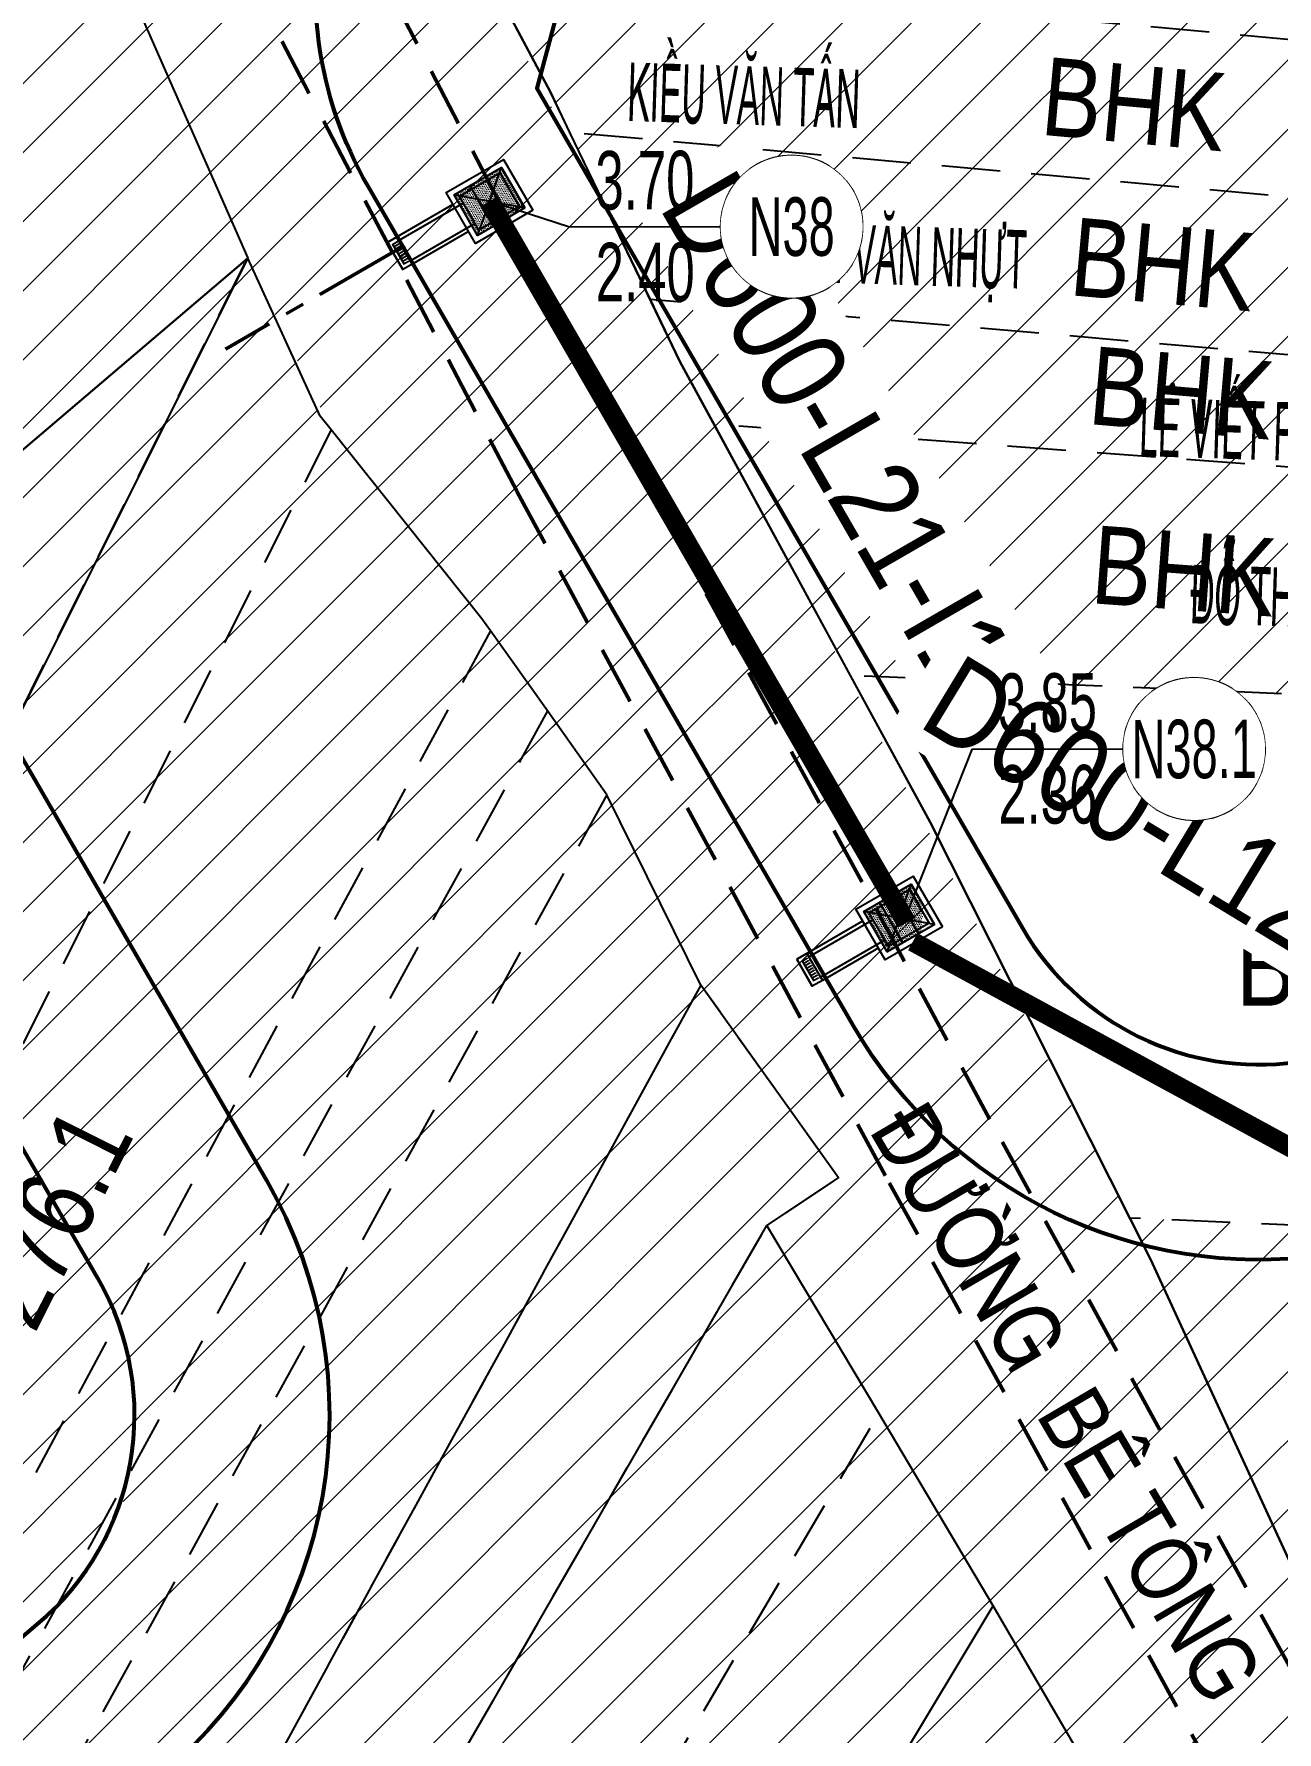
# Model space of a CAD drawing. Extents: x -2063571 to 559285, y 565862 to 1758715.
# Drawn here: x 557332.6 to 557364.46, y 1758068.78 to 1758112.27 of the extents above; entities that cross this region are included whole.
import ezdxf
from ezdxf.enums import TextEntityAlignment as Align

# ---------------------------------------------------------------- set-up
doc = ezdxf.new("R2010")
doc.units = 0
doc.header["$MEASUREMENT"] = 0
doc.set_wipeout_variables(frame=1)
for name, pattern in [('$TUONG$NHA$', [2.3, 1.5, -0.8]), ('CENTER', [2, 1.25, -0.25, 0.25, -0.25]), ('CENTER2', [1.125, 0.75, -0.125, 0.125, -0.125]), ('DIVIDE2', [0.625, 0.25, -0.125, 0, -0.125, 0, -0.125]), ('HIDDEN', [0.375, 0.25, -0.125])]:
    doc.linetypes.add(name, pattern=pattern)
doc.layers.get('0').update_dxf_attribs({"linetype": 'CONTINUOUS'})
doc.layers.get('DEFPOINTS').update_dxf_attribs({"linetype": 'CONTINUOUS'})
for name, color, linetype, lineweight in [('10', 7, 'CONTINUOUS', 25), ('11111111111111111', 251, 'CONTINUOUS', 0), ('1Duy CDDC', 4, 'CONTINUOUS', 5), ('1Duy CDMG', 3, 'CONTINUOUS', 5), ('1Duy TenGa', 6, 'CONTINUOUS', 5), ('DUONG CAT', 8, 'CONTINUOUS', 9), ('HACH', 9, 'CONTINUOUS', 5), ('KICH THUOC 1', 4, 'CONTINUOUS', 13), ('KT', 254, 'CONTINUOUS', 0)]:
    doc.layers.add(name, color=color, linetype=linetype, lineweight=lineweight)
for name, color, linetype in [('1Duy NetDong', 1, 'CONTINUOUS'), ('20', 7, 'CONTINUOUS'), ('22', 7, 'CONTINUOUS'), ('25', 7, 'CONTINUOUS'), ('43', 7, 'CONTINUOUS'), ('B-3000', 5, 'CONTINUOUS'), ('d600', 4, 'DIVIDE2'), ('diện tích', 7, 'CONTINUOUS'), ('GA D600', 4, 'CENTER2'), ('Loại đất', 7, 'CONTINUOUS'), ('M35 X 500', 6, 'CONTINUOUS'), ('ththep', 3, 'CONTINUOUS'), ('ĐÃ NHẬN TIỀN', 7, 'CONTINUOUS')]:
    doc.layers.add(name, color=color, linetype=linetype)
doc.styles.add('Arial', font='arial.ttf', dxfattribs={"width": 0.85})
doc.styles.add('GT_Text_Duan1', font='VHAVAN.TTF', dxfattribs={"width": 1.1, "height": 25})
doc.styles.add('txt', font='VHARIALN.TTF', dxfattribs={"height": 0.2})
doc.dimstyles.new('D600', dxfattribs={"dimtxt": 2.2, "dimasz": 3.5, "dimexe": 0.18, "dimexo": 0.0625, "dimgap": 0, "dimtad": 1, "dimdec": 0, "dimzin": 0, "dimdsep": 46, "dimtxsty": 'Arial', "dimcen": 0.09, "dimse1": 1, "dimse2": 1, "dimsd1": 1, "dimsd2": 1, "dimclrd": 2, "dimclrt": 256, "dimadec": 0, "dimazin": 0, "dimtfac": 1, "dimtdec": 0, "dimtofl": 0, "dimtmove": 2, "dimatfit": 3, "dimfxl": 1, "dimtfill": 1, "dimtfillclr": 256, "dimtolj": 1, "dimtzin": 0, "dimarcsym": 0})

# ---------------------------------------------------------------- blocks, each defined once
blk = doc.blocks.new('g 25')
at = {"layer": 'HACH'}
h = blk.add_hatch(dxfattribs=at)
h.set_pattern_fill('DOTS', color=1, scale=0.75, angle=474.3672, style=0)
h.set_pattern_definition([(114.3671788103, (-1831200.80478, -224170.26384), (-0.0523692889328, 0.0020098775898), [0, -0.046875])])
edge = h.paths.add_edge_path()
edge.add_line((0.596, 0.239), (-0.595, 0.239))
edge.add_line((-0.595, 0.239), (-0.595, 0.695))
edge.add_line((-0.595, 0.695), (0.596, 0.695))
edge.add_line((0.596, 0.695), (0.596, 0.239))
h = blk.add_hatch(dxfattribs=at)
h.set_pattern_fill('DOTS', color=1, scale=0.75, angle=474.3672, style=0)
h.set_pattern_definition([(114.3671788103, (-1831200.99731, -224169.83876), (-0.0523692889328, 0.0020098775898), [0, -0.046875])])
edge = h.paths.add_edge_path()
edge.add_line((0.596, -0.228), (-0.595, -0.228))
edge.add_line((-0.595, -0.228), (-0.595, 0.229))
edge.add_line((-0.595, 0.229), (0.596, 0.229))
edge.add_line((0.596, 0.229), (0.596, -0.228))
h = blk.add_hatch(dxfattribs=at)
h.set_pattern_fill('DOTS', color=1, scale=0.75, angle=474.3672, style=0)
h.set_pattern_definition([(114.3671788103, (-1831201.18984, -224169.413678), (-0.0523692889328, 0.0020098775898), [0, -0.046875])])
edge = h.paths.add_edge_path()
edge.add_line((0.596, -0.695), (-0.595, -0.695))
edge.add_line((-0.595, -0.695), (-0.595, -0.238))
edge.add_line((-0.595, -0.238), (0.596, -0.238))
edge.add_line((0.596, -0.238), (0.596, -0.695))
at = {"color": 1, "linetype": 'HIDDEN', "ltscale": 7.5}
for p, q in [((-0.304, -2.5), (-0.299, -0.6)), ((0.301, -2.5), (0.301, -0.6)), ((0.301, -2.7), (-0.299, -2.7))]:
    blk.add_line(p, q, dxfattribs=at)
blk.add_lwpolyline([(-0.499, 0.6), (-0.499, -0.6), (0.501, -0.6), (0.501, 0.6)], close=True, dxfattribs=at)
at = {"layer": 'DUONG CAT', "color": 1}
for points in [[(0.596, 0.695), (0.596, 0.239), (-0.595, 0.239), (-0.595, 0.695)], [(0.596, 0.229), (0.596, -0.228), (-0.595, -0.228), (-0.595, 0.229)], [(0.596, -0.238), (0.596, -0.695), (-0.595, -0.695), (-0.595, -0.238)]]:
    blk.add_lwpolyline(points, close=True, dxfattribs=at)
at = {"layer": 'KICH THUOC 1', "color": 1, "ltscale": 5}
for points in [[(-0.299, -2.7), (-0.279, -2.7), (-0.279, -2.55), (-0.299, -2.55)], [(-0.226, -2.7), (-0.206, -2.7), (-0.206, -2.55), (-0.226, -2.55)], [(-0.154, -2.7), (-0.134, -2.7), (-0.134, -2.55), (-0.154, -2.55)], [(-0.081, -2.7), (-0.061, -2.7), (-0.061, -2.55), (-0.081, -2.55)], [(-0.009, -2.7), (0.011, -2.7), (0.011, -2.55), (-0.009, -2.55)], [(0.064, -2.7), (0.084, -2.7), (0.084, -2.55), (0.064, -2.55)], [(0.136, -2.7), (0.156, -2.7), (0.156, -2.55), (0.136, -2.55)], [(0.209, -2.7), (0.229, -2.7), (0.229, -2.55), (0.209, -2.55)], [(0.281, -2.7), (0.301, -2.7), (0.301, -2.55), (0.281, -2.55)]]:
    blk.add_lwpolyline(points, close=True, dxfattribs=at)
at = {"layer": 'M35 X 500', "color": 1}
for p, q in [((0.601, 0.695), (-0.595, -0.695)), ((-0.399, -0.85), (-0.399, -2.5)), ((0.401, -0.85), (0.401, -2.5)), ((-0.399, -2.5), (-0.399, -2.8)), ((0.401, -2.5), (0.401, -2.8)), ((0.401, -2.8), (-0.399, -2.8))]:
    blk.add_line(p, q, dxfattribs=at)
for points in [[(-0.749, 0.85), (-0.749, -0.85), (0.751, -0.85), (0.751, 0.85)], [(-0.599, 0.7), (-0.599, -0.7), (0.601, -0.7), (0.601, 0.7)], [(0.401, -2.8), (0.401, -2.5), (-0.399, -2.5), (-0.399, -2.8)]]:
    blk.add_lwpolyline(points, close=True, dxfattribs=at)
at = {"layer": 'ththep', "color": 1, "ltscale": 5}
for p, q in [((-0.595, 0.695), (0.596, -0.695)), ((-0.599, 0.234), (0.601, 0.234)), ((-0.599, -0.233), (0.601, -0.233)), ((-0.599, -0.7), (0.601, -0.7))]:
    blk.add_line(p, q, dxfattribs=at)
blk = doc.blocks.new('*D137')
at = {"layer": 'DEFPOINTS', "color": 0, "lineweight": 35, "transparency": 16777216}
for p in [(557344.296, 1758107.98), (557358.049, 1758091.412), (557354.912, 1758089.6)]:
    blk.add_point(p, dxfattribs=at)
at = {"layer": 'KT', "transparency": 16777216, "insert": (557353.714, 1758101.164), "char_height": 2.2, "attachment_point": 5, "rotation": 300.0098, "style": 'Arial', "bg_fill": 3, "box_fill_scale": 1.25, "bg_fill_color": 256, "bg_fill_true_color": 13158600, "bg_fill_transparency": 0}
blk.add_mtext('\\A1;D600-L21-I1.7', dxfattribs=at)
blk = doc.blocks.new('*D138')
at = {"layer": 'DEFPOINTS', "color": 0, "lineweight": 35, "transparency": 16777216}
blk.add_point((557365.318, 1758083.466), dxfattribs=at)
at = {"layer": 'KT', "transparency": 16777216, "insert": (557362.91, 1758091.166), "char_height": 2.2, "attachment_point": 5, "rotation": 328.7722, "style": 'Arial', "bg_fill": 3, "box_fill_scale": 1.25, "bg_fill_color": 256, "bg_fill_true_color": 13158600, "bg_fill_transparency": 0}
blk.add_mtext('\\A1;D600-L12-I1.7', dxfattribs=at)
at = {"layer": 'DEFPOINTS', "color": 0, "lineweight": 35, "transparency": 16777216}
for p in [(557354.969, 1758089.741), (557366.27, 1758085.036)]:
    blk.add_point(p, dxfattribs=at)
blk = doc.blocks.new('*U131')
at = {"layer": '1Duy NetDong', "ltscale": 0.2}
blk.add_lwpolyline([(6.457, -2.058), (6.552, -2.054), (6.647, -2.045), (6.741, -2.03), (6.834, -2.009), (6.925, -1.982), (7.015, -1.949), (7.102, -1.911), (7.187, -1.868), (7.269, -1.819), (7.347, -1.765), (7.422, -1.707), (7.493, -1.644), (7.561, -1.576), (7.623, -1.504), (7.682, -1.429), (7.735, -1.35), (7.783, -1.268), (7.826, -1.183), (7.864, -1.095), (7.896, -1.006), (7.922, -0.914), (7.942, -0.821), (7.957, -0.727), (7.966, -0.632), (7.968, -0.537), (7.965, -0.442), (7.956, -0.347), (7.941, -0.253), (7.919, -0.16), (7.893, -0.069), (7.86, 0.021), (7.822, 0.108), (7.778, 0.193), (7.73, 0.274), (7.676, 0.353), (7.617, 0.428), (7.554, 0.499), (7.487, 0.566), (7.415, 0.629), (7.34, 0.687), (7.261, 0.741), (7.179, 0.789), (7.094, 0.832), (7.006, 0.869), (6.916, 0.901), (6.825, 0.928), (6.732, 0.948), (6.638, 0.963), (6.543, 0.971), (6.448, 0.974), (6.353, 0.971), (6.258, 0.961), (6.164, 0.946), (6.071, 0.925), (5.98, 0.898), (5.89, 0.866), (5.803, 0.828), (5.718, 0.784), (5.636, 0.736), (5.558, 0.682), (5.483, 0.623), (5.411, 0.56), (5.344, 0.492), (5.281, 0.421), (5.223, 0.345), (5.17, 0.266), (5.122, 0.184), (5.079, 0.099), (5.041, 0.012), (5.009, -0.078), (4.983, -0.169), (4.963, -0.262), (4.948, -0.356), (4.939, -0.451), (4.937, -0.546), (4.94, -0.642), (4.949, -0.736), (4.964, -0.83), (4.985, -0.923), (5.012, -1.015), (5.045, -1.104), (5.083, -1.191), (5.126, -1.276), (5.175, -1.358), (5.229, -1.437), (5.287, -1.512), (5.351, -1.583), (5.418, -1.65), (5.49, -1.713), (5.565, -1.771), (5.644, -1.824), (5.726, -1.872), (5.811, -1.915), (5.899, -1.953), (5.988, -1.985), (6.08, -2.011), (6.173, -2.032), (6.267, -2.046), (6.362, -2.055)], close=True, dxfattribs=at)
at = {"layer": '1Duy NetDong', "ltscale": 3}
blk.add_lwpolyline([(4.937, -0.546), (1.709, -0.556), (1.709, -0.556), (0, 0)], dxfattribs=at)
at = {"layer": '1Duy CDDC', "ltscale": 3, "style": 'GT_Text_Duan1', "width": 0.65}
blk.add_attdef('DG', text='', height=1.25, rotation=0.1774, dxfattribs=at).set_placement((3.324, -0.885), align=Align.TOP_CENTER)
at = {"layer": '1Duy CDMG', "ltscale": 0.2, "style": 'GT_Text_Duan1', "width": 0.65}
blk.add_attdef('MG', text='', height=1.25, rotation=0.1774, dxfattribs=at).set_placement((3.323, -0.551), align=Align.BOTTOM_CENTER)
at = {"ltscale": 0.2}
blk.add_wipeout([(6.457, -2.058), (6.552, -2.054), (6.647, -2.045), (6.741, -2.03), (6.834, -2.009), (6.925, -1.982), (7.015, -1.949), (7.102, -1.911), (7.187, -1.868), (7.269, -1.819), (7.347, -1.765), (7.422, -1.707), (7.493, -1.644), (7.561, -1.576), (7.623, -1.504), (7.682, -1.429), (7.735, -1.35), (7.783, -1.268), (7.826, -1.183), (7.864, -1.095), (7.896, -1.006), (7.922, -0.914), (7.942, -0.821), (7.957, -0.727), (7.966, -0.632), (7.968, -0.537), (7.965, -0.442), (7.956, -0.347), (7.941, -0.253), (7.919, -0.16), (7.893, -0.069), (7.86, 0.021), (7.822, 0.108), (7.778, 0.193), (7.73, 0.274), (7.676, 0.353), (7.617, 0.428), (7.554, 0.499), (7.487, 0.566), (7.415, 0.629), (7.34, 0.687), (7.261, 0.741), (7.179, 0.789), (7.094, 0.832), (7.006, 0.869), (6.916, 0.901), (6.825, 0.928), (6.732, 0.948), (6.638, 0.963), (6.543, 0.971), (6.448, 0.974), (6.353, 0.971), (6.258, 0.961), (6.164, 0.946), (6.071, 0.925), (5.98, 0.898), (5.89, 0.866), (5.803, 0.828), (5.718, 0.784), (5.636, 0.736), (5.558, 0.682), (5.483, 0.623), (5.411, 0.56), (5.344, 0.492), (5.281, 0.421), (5.223, 0.345), (5.17, 0.266), (5.122, 0.184), (5.079, 0.099), (5.041, 0.012), (5.009, -0.078), (4.983, -0.169), (4.963, -0.262), (4.948, -0.356), (4.939, -0.451), (4.937, -0.546), (4.94, -0.642), (4.949, -0.736), (4.964, -0.83), (4.985, -0.923), (5.012, -1.015), (5.045, -1.104), (5.083, -1.191), (5.126, -1.276), (5.175, -1.358), (5.229, -1.437), (5.287, -1.512), (5.351, -1.583), (5.418, -1.65), (5.49, -1.713), (5.565, -1.771), (5.644, -1.824), (5.726, -1.872), (5.811, -1.915), (5.899, -1.953), (5.988, -1.985), (6.08, -2.011), (6.173, -2.032), (6.267, -2.046), (6.362, -2.055)], dxfattribs=at).dxf.layer = '1Duy NetDong'
at = {"layer": '1Duy TenGa', "ltscale": 3, "style": 'GT_Text_Duan1', "width": 0.6}
blk.add_attdef('TEN', text='', height=1.25, rotation=0.1774, dxfattribs=at).set_placement((6.452, -0.542), align=Align.MIDDLE_CENTER)
blk = doc.blocks.new('*U127')
at = {"layer": '1Duy NetDong', "ltscale": 0.2}
blk.add_lwpolyline([(6.14, 1.998), (6.236, 2.001), (6.33, 2.011), (6.424, 2.026), (6.517, 2.047), (6.609, 2.074), (6.698, 2.106), (6.785, 2.144), (6.87, 2.188), (6.952, 2.237), (7.03, 2.29), (7.106, 2.349), (7.177, 2.412), (7.244, 2.48), (7.307, 2.551), (7.365, 2.627), (7.418, 2.706), (7.466, 2.788), (7.509, 2.873), (7.547, 2.96), (7.579, 3.05), (7.605, 3.141), (7.626, 3.234), (7.64, 3.329), (7.649, 3.423), (7.652, 3.519), (7.648, 3.614), (7.639, 3.709), (7.624, 3.803), (7.603, 3.895), (7.576, 3.987), (7.543, 4.076), (7.505, 4.164), (7.462, 4.248), (7.413, 4.33), (7.359, 4.409), (7.301, 4.484), (7.237, 4.555), (7.17, 4.622), (7.098, 4.685), (7.023, 4.743), (6.944, 4.796), (6.862, 4.844), (6.777, 4.887), (6.689, 4.925), (6.6, 4.957), (6.508, 4.983), (6.415, 5.004), (6.321, 5.018), (6.226, 5.027), (6.131, 5.03), (6.036, 5.026), (5.941, 5.017), (5.847, 5.002), (5.754, 4.981), (5.663, 4.954), (5.573, 4.922), (5.486, 4.883), (5.401, 4.84), (5.32, 4.791), (5.241, 4.737), (5.166, 4.679), (5.095, 4.616), (5.027, 4.548), (4.965, 4.476), (4.907, 4.401), (4.853, 4.322), (4.805, 4.24), (4.762, 4.155), (4.725, 4.068), (4.693, 3.978), (4.666, 3.886), (4.646, 3.793), (4.631, 3.699), (4.623, 3.604), (4.62, 3.509), (4.623, 3.414), (4.632, 3.319), (4.648, 3.225), (4.669, 3.132), (4.696, 3.041), (4.728, 2.951), (4.766, 2.864), (4.81, 2.78), (4.858, 2.698), (4.912, 2.619), (4.971, 2.544), (5.034, 2.473), (5.101, 2.406), (5.173, 2.343), (5.249, 2.285), (5.327, 2.231), (5.41, 2.183), (5.495, 2.14), (5.582, 2.103), (5.672, 2.071), (5.763, 2.044), (5.856, 2.024), (5.95, 2.009), (6.045, 2.001)], close=True, dxfattribs=at)
at = {"layer": '1Duy NetDong', "ltscale": 3}
blk.add_lwpolyline([(4.62, 3.509), (1.392, 3.499), (1.392, 3.499), (0, 0)], dxfattribs=at)
at = {"layer": '1Duy CDDC', "ltscale": 3, "style": 'GT_Text_Duan1', "width": 0.65}
blk.add_attdef('DG', text='', height=1.25, rotation=0.1774, dxfattribs=at).set_placement((3.007, 3.171), align=Align.TOP_CENTER)
at = {"layer": '1Duy CDMG', "ltscale": 0.2, "style": 'GT_Text_Duan1', "width": 0.65}
blk.add_attdef('MG', text='', height=1.25, rotation=0.1774, dxfattribs=at).set_placement((3.006, 3.504), align=Align.BOTTOM_CENTER)
at = {"ltscale": 0.2}
blk.add_wipeout([(6.14, 1.998), (6.236, 2.001), (6.33, 2.011), (6.424, 2.026), (6.517, 2.047), (6.609, 2.074), (6.698, 2.106), (6.785, 2.144), (6.87, 2.188), (6.952, 2.237), (7.03, 2.29), (7.106, 2.349), (7.177, 2.412), (7.244, 2.48), (7.307, 2.551), (7.365, 2.627), (7.418, 2.706), (7.466, 2.788), (7.509, 2.873), (7.547, 2.96), (7.579, 3.05), (7.605, 3.141), (7.626, 3.234), (7.64, 3.329), (7.649, 3.423), (7.652, 3.519), (7.648, 3.614), (7.639, 3.709), (7.624, 3.803), (7.603, 3.895), (7.576, 3.987), (7.543, 4.076), (7.505, 4.164), (7.462, 4.248), (7.413, 4.33), (7.359, 4.409), (7.301, 4.484), (7.237, 4.555), (7.17, 4.622), (7.098, 4.685), (7.023, 4.743), (6.944, 4.796), (6.862, 4.844), (6.777, 4.887), (6.689, 4.925), (6.6, 4.957), (6.508, 4.983), (6.415, 5.004), (6.321, 5.018), (6.226, 5.027), (6.131, 5.03), (6.036, 5.026), (5.941, 5.017), (5.847, 5.002), (5.754, 4.981), (5.663, 4.954), (5.573, 4.922), (5.486, 4.883), (5.401, 4.84), (5.32, 4.791), (5.241, 4.737), (5.166, 4.679), (5.095, 4.616), (5.027, 4.548), (4.965, 4.476), (4.907, 4.401), (4.853, 4.322), (4.805, 4.24), (4.762, 4.155), (4.725, 4.068), (4.693, 3.978), (4.666, 3.886), (4.646, 3.793), (4.631, 3.699), (4.623, 3.604), (4.62, 3.509), (4.623, 3.414), (4.632, 3.319), (4.648, 3.225), (4.669, 3.132), (4.696, 3.041), (4.728, 2.951), (4.766, 2.864), (4.81, 2.78), (4.858, 2.698), (4.912, 2.619), (4.971, 2.544), (5.034, 2.473), (5.101, 2.406), (5.173, 2.343), (5.249, 2.285), (5.327, 2.231), (5.41, 2.183), (5.495, 2.14), (5.582, 2.103), (5.672, 2.071), (5.763, 2.044), (5.856, 2.024), (5.95, 2.009), (6.045, 2.001)], dxfattribs=at).dxf.layer = '1Duy NetDong'
at = {"layer": '1Duy TenGa', "ltscale": 3, "style": 'GT_Text_Duan1', "width": 0.6}
blk.add_attdef('TEN', text='', height=1.25, rotation=0.1774, dxfattribs=at).set_placement((6.136, 3.514), align=Align.MIDDLE_CENTER)

msp = doc.modelspace()

# ---------------------------------------------------------------- hatches: boundary and pattern name
at = {"layer": 'ĐÃ NHẬN TIỀN', "linetype": 'Continuous', "lineweight": 13, "ltscale": 0.01, "transparency": 33554674}
h = msp.add_hatch(dxfattribs=at)
h.set_pattern_fill('ANSI31', color=6, scale=10, style=0)
h.paths.add_polyline_path([(557207.687, 1758355.155), (557211.442, 1758357.344), (557242.18, 1758303.83), (557256.95, 1758277.83), (557258.585, 1758277.9), (557273.96, 1758312.148), (557277, 1758319.12), (557279.255, 1758327.42), (557279.98, 1758330.8), (557280.214, 1758335.949), (557283.7, 1758336.39), (557288.6, 1758336.38), (557289.805, 1758336.375), (557289.061, 1758334.218), (557283.81, 1758320.78), (557282.85, 1758321.02), (557277.77, 1758310.34), (557265.68, 1758281.01), (557261.725, 1758269.765), (557261.77, 1758266.72), (557276.375, 1758238.689), (557280.17, 1758230.88), (557283.17, 1758227.46), (557286.85, 1758219.35), (557291.04, 1758216.53), (557295.78, 1758204.4), (557305.99, 1758188.78), (557311.085, 1758175.788), (557316.22, 1758169.25), (557319.07, 1758160.49), (557321.44, 1758157.36), (557360.68, 1758081.94), (557367.68, 1758066.84), (557372.31, 1758059.16), (557377.606, 1758054.868), (557379.6, 1758048.38), (557382.29, 1758043.95), (557384.24, 1758043.36), (557385.73, 1758043.77), (557404.157, 1758061.127), (557416.421, 1758050.819), (557412.581, 1758048.323), (557412.145, 1758048.04), (557400.66, 1758040.07), (557388.49, 1758028.16), (557400.67, 1758003.59), (557407.828, 1757990.537), (557416.53, 1757976.59), (557434.06, 1757952.49), (557440.39, 1757944.06), (557447.49, 1757931.99), (557455.86, 1757915.78), (557465.52, 1757895.53), (557462.22, 1757890.81), (557440.24, 1757932.85), (557422.07, 1757958.75), (557407.34, 1757980.43), (557384.727, 1758024.047), (557376.16, 1758036.91), (557368.66, 1758048.8), (557368.26, 1758052.25), (557364.13, 1758060.09), (557351.38, 1758081.75), (557353.22, 1758082.97), (557349.69, 1758087.91), (557347.474, 1758092.389), (557340.22, 1758102.13), (557338.08, 1758106.53), (557331.972, 1758101.719), (557330.64, 1758103.41), (557331.941, 1758112.886), (557331.04, 1758122.53), (557312.77, 1758158.38), (557309.93, 1758158.8), (557302.8, 1758172.01), (557303.67, 1758173.67), (557295.863, 1758190.061), (557292.78, 1758195.67), (557286.4, 1758208.29), (557285.76, 1758210.41), (557283.93, 1758213.62), (557283.16, 1758216.74), (557278.15, 1758225.9), (557252.03, 1758218.96), (557241, 1758215.93), (557231.56, 1758213.73), (557224.65, 1758210.42), (557214.86, 1758210.6), (557214.944, 1758211.981), (557219.58, 1758211.7), (557224.33, 1758212.64), (557237.28, 1758217.98), (557275.13, 1758229.25), (557270.37, 1758240.37), (557258.05, 1758264.43), (557254.58, 1758270.42), (557251.58, 1758273.64), (557250.47, 1758277.06), (557239.5, 1758297.785), (557236.67, 1758301.6), (557229.72, 1758314.665), (557226.19, 1758321.78), (557225.5, 1758323.04), (557218.22, 1758334.8), (557207.687, 1758355.154)])
h = msp.add_hatch(dxfattribs=at)
h.set_pattern_fill('ANSI31', color=5, scale=10, style=2)
h.set_pattern_definition([(45, (-61.788, 17.9132), (-0.8838834765, 0.8838834765), [])])
h.paths.add_polyline_path([(557230.992, 1758213.583), (557227.842, 1758219.313), (557226.382, 1758219.663), (557224.862, 1758219.243), (557214.372, 1758210.233), (557207.582, 1758203.973), (557206.392, 1758201.663), (557206.352, 1758200.093), (557209.712, 1758196.783)])
edge = h.paths.add_edge_path()
edge.add_line((557513.532, 1758031.085), (557513.531, 1758032.585))
edge = h.paths.add_edge_path(flags=17)
edge.add_line((557515.632, 1758031.086), (557515.631, 1758032.586))
h.paths.add_polyline_path([(557515.632, 1758031.086), (557515.631, 1758033.185), (557513.532, 1758033.185), (557513.532, 1758031.085)])
edge = h.paths.add_edge_path(flags=0)
edge.add_line((557513.781, 1758032.335), (557513.781, 1758032.935))
h.paths.add_polyline_path([(557513.781, 1758032.935), (557515.382, 1758032.935), (557515.382, 1758031.336), (557513.781, 1758031.336)], flags=0)
h.paths.add_polyline_path([(557513.681, 1758033.035), (557515.482, 1758033.035), (557515.482, 1758031.236), (557513.681, 1758031.236)], flags=16)
h.paths.add_polyline_path([(557513.531, 1758033.185), (557515.632, 1758033.185), (557515.632, 1758031.086), (557513.531, 1758031.086)])
h.paths.add_polyline_path([(557513.681, 1758033.035), (557515.482, 1758033.035), (557515.482, 1758032.136), (557513.681, 1758032.136)], flags=0)
h.paths.add_polyline_path([(557513.681, 1758032.585), (557515.482, 1758032.585), (557515.482, 1758032.136), (557513.681, 1758032.136)], flags=0)
h.paths.add_polyline_path([(557513.681, 1758032.585), (557515.482, 1758032.585), (557515.482, 1758033.035), (557513.681, 1758033.035)], flags=16)
edge = h.paths.add_edge_path(flags=0)
edge.add_line((557513.781, 1758031.936), (557513.781, 1758031.336))
h.paths.add_polyline_path([(557513.681, 1758031.236), (557515.482, 1758031.236), (557515.482, 1758032.136), (557513.681, 1758032.136)], flags=16)
h.paths.add_polyline_path([(557513.681, 1758031.686), (557515.482, 1758031.686), (557515.482, 1758032.136), (557513.681, 1758032.136)], flags=0)
h.paths.add_polyline_path([(557513.681, 1758031.686), (557515.482, 1758031.686), (557515.482, 1758031.236), (557513.681, 1758031.236)], flags=16)
h.paths.add_polyline_path([(557215.736, 1758207.959), (557218.397, 1758208.262), (557218.137, 1758210.547), (557215.476, 1758210.243)], flags=24)
h.paths.add_polyline_path([(557217.565, 1758208.283), (557221.353, 1758211.274), (557219.486, 1758213.638), (557215.698, 1758210.647)], flags=24)
h.paths.add_polyline_path([(557208.859, 1758198.486), (557216.194, 1758204.149), (557213.905, 1758207.114), (557206.57, 1758201.451)], flags=24)
h = msp.add_hatch(dxfattribs=at)
h.set_pattern_fill('ANSI31', color=3, scale=10, style=2)
h.paths.add_polyline_path([(557391.62, 1758114.16), (557341.44, 1758118.82), (557343.32, 1758115.52), (557344.11, 1758114.03), (557390.2, 1758109.78)])
h = msp.add_hatch(dxfattribs=at)
h.set_pattern_fill('ANSI31', color=3, scale=10, style=2)
h.paths.add_polyline_path([(557344.11, 1758114.03), (557346.391, 1758109.745), (557389.43, 1758105.88), (557390.2, 1758109.78)])
h.paths.add_polyline_path([(557363.232, 1758108.713), (557368.055, 1758108.268), (557368.336, 1758111.319), (557363.513, 1758111.764)], flags=24)
h.paths.add_polyline_path([(557363.444, 1758110.377), (557364.336, 1758110.377), (557364.336, 1758111.143), (557363.444, 1758111.143)], flags=8)
h.paths.add_polyline_path([(557348.445, 1758110.075), (557353.099, 1758109.928), (557353.164, 1758111.963), (557348.51, 1758112.11)], flags=24)
h = msp.add_hatch(dxfattribs=at)
h.set_pattern_fill('ANSI31', color=3, scale=10, style=2)
h.paths.add_polyline_path([(557348.44, 1758105.466), (557346.334, 1758109.75), (557389.43, 1758105.88), (557388.92, 1758103.3), (557388.14, 1758102.02)])
h = msp.add_hatch(dxfattribs=at)
h.set_pattern_fill('ANSI31', color=3, scale=10, style=2)
h.paths.add_polyline_path([(557338.08, 1758106.53), (557332.16, 1758101.48), (557329.57, 1758096.545), (557329.64, 1758096.56), (557328.53, 1758094.46), (557327.63, 1758092.75), (557325.78, 1758089.08), (557324.99, 1758087.52), (557323.237, 1758084.473), (557319.165, 1758076.712), (557317.62, 1758073.7), (557315.12, 1758068.83), (557314.7, 1758067.96), (557313.21, 1758065.07), (557312.98, 1758064.62), (557310.9, 1758060.96), (557313.65, 1758057.75)])
h.paths.add_polyline_path([(557324.066, 1758079.031), (557326.227, 1758083.346), (557323.534, 1758084.695), (557321.372, 1758080.38)], flags=24)
h.paths.add_polyline_path([(557323.553, 1758077.567), (557325.291, 1758081.303), (557323.095, 1758082.325), (557321.357, 1758078.588)], flags=24)
h = msp.add_hatch(dxfattribs=at)
h.set_pattern_fill('ANSI31', color=3, scale=10, style=2)
h.paths.add_polyline_path([(557340.22, 1758102.13), (557339.94, 1758102.48), (557338.08, 1758106.53), (557313.65, 1758057.75), (557312.6, 1758055.78), (557314.31, 1758054.43), (557315.14, 1758053.95), (557315.82, 1758053.55)])
h = msp.add_hatch(dxfattribs=at)
h.set_pattern_fill('ANSI31', color=3, scale=10, style=2)
h.paths.add_polyline_path([(557348.39, 1758105.47), (557349.15, 1758103.88), (557350.03, 1758102.27), (557386.57, 1758099.56), (557387.04, 1758100.2), (557388.14, 1758102.02)])
h.paths.add_polyline_path([(557364.444, 1758101.321), (557369.27, 1758100.902), (557369.535, 1758103.954), (557364.709, 1758104.373)], flags=24)
h.paths.add_polyline_path([(557368.364, 1758101.597), (557369.256, 1758101.597), (557369.256, 1758102.363), (557368.364, 1758102.363)], flags=8)
h.paths.add_polyline_path([(557360.867, 1758101.673), (557365.908, 1758101.514), (557365.972, 1758103.56), (557360.932, 1758103.72)], flags=24)
h = msp.add_hatch(dxfattribs=at)
h.set_pattern_fill('ANSI31', color=3, scale=10, style=2)
h.paths.add_polyline_path([(557344.3, 1758096.98), (557344.08, 1758097.29), (557340.22, 1758102.13), (557315.82, 1758053.55), (557318.87, 1758051.78), (557319.63, 1758051.35)])
h.paths.add_polyline_path([(557327.706, 1758068.066), (557330.268, 1758073.168), (557327.587, 1758074.514), (557325.025, 1758069.412)], flags=24)
h.paths.add_polyline_path([(557330.175, 1758072.901), (557332.349, 1758077.23), (557329.61, 1758078.606), (557327.435, 1758074.276)], flags=24)
h.paths.add_polyline_path([(557329.28, 1758073.851), (557330.914, 1758077.366), (557328.942, 1758078.283), (557327.307, 1758074.769)], flags=24)
h = msp.add_hatch(dxfattribs=at)
h.set_pattern_fill('ANSI31', color=3, scale=10, style=2)
h.paths.add_polyline_path([(557382.856, 1758094.594), (557386.327, 1758099.578), (557350.105, 1758102.264), (557351.779, 1758099.048), (557353.524, 1758095.84)])
h.paths.add_polyline_path([(557363.834, 1758096.841), (557368.664, 1758096.483), (557368.891, 1758099.538), (557364.06, 1758099.897)], flags=24)
h.paths.add_polyline_path([(557360.746, 1758096.457), (557367.638, 1758096.239), (557367.757, 1758100.017), (557360.865, 1758100.235)], flags=24)
h.paths.add_polyline_path([(557366.865, 1758096.47), (557369.543, 1758096.47), (557369.543, 1758098.769), (557366.865, 1758098.769)], flags=24)
h = msp.add_hatch(dxfattribs=at)
h.set_pattern_fill('ANSI31', color=3, scale=10, style=2)
h.paths.add_polyline_path([(557345.76, 1758094.93), (557344.3, 1758096.98), (557319.63, 1758051.35), (557321.33, 1758050.38)])
h = msp.add_hatch(dxfattribs=at)
h.set_pattern_fill('ANSI31', color=3, scale=10, style=2)
h.paths.add_polyline_path([(557349.69, 1758087.91), (557347.28, 1758092.78), (557323.35, 1758049.24), (557325.45, 1758048.04), (557326.85, 1758047.27), (557327.29, 1758047.04)])
h.paths.add_polyline_path([(557347.28, 1758092.78), (557345.76, 1758094.93), (557334.958, 1758075.231), (557334.66, 1758072.955), (557332.763, 1758071.229), (557321.33, 1758050.38), (557323.35, 1758049.24)])
h.paths.add_polyline_path([(557334.249, 1758061.299), (557336.999, 1758066.302), (557334.37, 1758067.747), (557331.62, 1758062.744)], flags=24)
h.paths.add_polyline_path([(557339.781, 1758071.28), (557343.035, 1758077.2), (557340.35, 1758078.676), (557337.097, 1758072.756)], flags=24)
h.paths.add_polyline_path([(557339.104, 1758070.021), (557339.909, 1758071.486), (557337.19, 1758072.98), (557336.385, 1758071.516)], flags=24)
h.paths.add_polyline_path([(557336.896, 1758066.044), (557339.229, 1758070.289), (557336.544, 1758071.764), (557334.211, 1758067.519)], flags=24)
h.paths.add_polyline_path([(557338.687, 1758069.169), (557340.442, 1758072.943), (557338.421, 1758073.882), (557336.667, 1758070.109)], flags=24)
h.paths.add_polyline_path([(557334.752, 1758069.236), (557337.079, 1758073.48), (557334.403, 1758074.947), (557332.076, 1758070.703)], flags=24)
h.paths.add_polyline_path([(557333.543, 1758071.708), (557335.836, 1758075.951), (557333.197, 1758077.378), (557330.904, 1758073.135)], flags=24)
h.paths.add_polyline_path([(557335.028, 1758071.145), (557336.993, 1758075.371), (557335.137, 1758076.234), (557333.172, 1758072.008)], flags=24)
h = msp.add_hatch(dxfattribs=at)
h.set_pattern_fill('ANSI31', color=3, scale=10, style=2)
h.paths.add_polyline_path([(557327.29, 1758047.04), (557330.46, 1758045.44), (557351.38, 1758081.75), (557353.22, 1758082.97), (557349.69, 1758087.91)])
edge = h.paths.add_edge_path(flags=17)
edge.add_line((557349.69, 1758087.91), (557327.29, 1758047.04))
h = msp.add_hatch(dxfattribs=at)
h.set_pattern_fill('ANSI31', color=3, scale=10, style=2)
h.paths.add_polyline_path([(557354.25, 1758076.94), (557351.38, 1758081.75), (557330.46, 1758045.44), (557334.61, 1758043.55)])
h = msp.add_hatch(dxfattribs=at)
h.set_pattern_fill('ANSI31', color=3, scale=10, style=2)
h.paths.add_polyline_path([(557360.68, 1758081.94), (557361.21, 1758080.89), (557367.68, 1758066.84), (557377.94, 1758075.89), (557379.2, 1758080.25), (557379.34, 1758081.13)])
h.paths.add_polyline_path([(557368.255, 1758076.07), (557370.293, 1758071.675), (557373.072, 1758072.964), (557371.035, 1758077.358)], flags=24)
h.paths.add_polyline_path([(557364.791, 1758077.702), (557367.401, 1758077.619), (557367.459, 1758079.436), (557364.849, 1758079.519)], flags=24)
h.paths.add_polyline_path([(557369.981, 1758074.81), (557372.659, 1758074.81), (557372.659, 1758077.11), (557369.981, 1758077.11)], flags=8)
h = msp.add_hatch(dxfattribs=at)
h.set_pattern_fill('ANSI31', color=3, scale=10, style=2)
h.paths.add_polyline_path([(557357.18, 1758072.01), (557354.25, 1758076.94), (557334.61, 1758043.55), (557335.39, 1758043.19), (557336.39, 1758044.57), (557339.72, 1758042.98)])
h = msp.add_hatch(dxfattribs=at)
h.set_pattern_fill('ANSI31', color=3, scale=10, style=2)
h.paths.add_polyline_path([(557359.77, 1758067.57), (557357.18, 1758072.01), (557339.72, 1758042.98), (557344.49, 1758041.02)])
h.paths.add_polyline_path([(557349.956, 1758052.386), (557352.453, 1758056.538), (557349.826, 1758058.118), (557347.329, 1758053.966)], flags=24)
h.paths.add_polyline_path([(557353.633, 1758057.037), (557355.668, 1758061.412), (557353.451, 1758062.442), (557351.417, 1758058.068)], flags=24)

# ---------------------------------------------------------------- linework, layer by layer
at = {"layer": '10', "color": 1, "linetype": 'Continuous'}
for p, q in [((557331.04, 1758122.53), (557338.08, 1758106.53)), ((557346.33, 1758109.75), (557348.39, 1758105.47)), ((557338.08, 1758106.53), (557332.16, 1758101.48)), ((557350.03, 1758102.27), (557353.52, 1758095.84)), ((557345.76, 1758094.93), (557344.3, 1758096.98)), ((557347.28, 1758092.78), (557345.76, 1758094.93)), ((557349.69, 1758087.91), (557347.28, 1758092.78)), ((557330.46, 1758045.44), (557351.38, 1758081.75)), ((557354.25, 1758076.94), (557351.38, 1758081.75)), ((557357.18, 1758072.01), (557354.25, 1758076.94)), ((557339.72, 1758042.98), (557357.18, 1758072.01)), ((557359.77, 1758067.57), (557357.18, 1758072.01))]:
    msp.add_line(p, q, dxfattribs=at)
at = {"layer": '10', "color": 7, "linetype": '$TUONG$NHA$'}
for p, q in [((557390.2, 1758109.78), (557344.11, 1758114.03)), ((557389.43, 1758105.88), (557346.33, 1758109.75)), ((557313.65, 1758057.75), (557338.08, 1758106.53)), ((557388.14, 1758102.02), (557348.39, 1758105.47)), ((557340.22, 1758102.13), (557315.82, 1758053.55)), ((557386.57, 1758099.56), (557350.03, 1758102.27)), ((557344.3, 1758096.98), (557319.63, 1758051.35)), ((557382.95, 1758094.59), (557353.52, 1758095.84)), ((557345.76, 1758094.93), (557321.33, 1758050.38)), ((557347.28, 1758092.78), (557323.35, 1758049.24)), ((557349.69, 1758087.91), (557327.29, 1758047.04)), ((557379.34, 1758081.13), (557360.68, 1758081.94)), ((557334.61, 1758043.55), (557354.25, 1758076.94))]:
    msp.add_line(p, q, dxfattribs=at)
at = {"layer": '10', "color": 7, "linetype": 'Continuous'}
msp.add_lwpolyline([(557388.49, 1758028.16), (557384.49, 1758037.8), (557382.29, 1758043.95), (557379.6, 1758048.38), (557377.6, 1758054.86), (557372.31, 1758059.16), (557367.68, 1758066.84), (557361.21, 1758080.89), (557355.57, 1758092.08), (557349.15, 1758103.88), (557345.84, 1758110.78), (557343.32, 1758115.52), (557335.75, 1758128.83), (557333.82, 1758132.94), (557333.11, 1758134.76), (557332.11, 1758137.29), (557332.03, 1758137.5), (557331.97, 1758137.54), (557328.06, 1758144.86), (557324.57, 1758150.93)], dxfattribs=at)
at = {"layer": '10', "color": 1, "linetype": 'Continuous'}
for points in [[(557344.11, 1758114.03), (557345.84, 1758110.78), (557346.33, 1758109.75)], [(557340.22, 1758102.13), (557339.94, 1758102.48), (557338.08, 1758106.53)], [(557348.39, 1758105.47), (557349.15, 1758103.88), (557350.03, 1758102.27)], [(557344.3, 1758096.98), (557344.08, 1758097.29), (557340.22, 1758102.13)], [(557353.52, 1758095.84), (557355.57, 1758092.08), (557360.68, 1758081.94)], [(557351.38, 1758081.75), (557353.22, 1758082.97), (557349.69, 1758087.91)], [(557360.68, 1758081.94), (557361.21, 1758080.89), (557367.68, 1758066.84)]]:
    msp.add_lwpolyline(points, dxfattribs=at)
at = {"layer": '10', "color": 7, "linetype": '$TUONG$NHA$', "flags": 128}
msp.add_lwpolyline([(557327.29, 1758047.04), (557330.46, 1758045.44), (557351.38, 1758081.75), (557353.22, 1758082.97), (557349.69, 1758087.91), (557327.29, 1758047.04)], dxfattribs=at)
at = {"layer": '11111111111111111', "color": 1, "lineweight": 53}
for points in [[(557338.568, 1758082.904), (557294.341, 1758159.339, 0.415012), (557277.916, 1758163.699), (557199.651, 1758118.128, 0.413857), (557196.035, 1758104.465), (557250.793, 1758010.158), (557254.928, 1758003.037, 0.383147), (557267.643, 1757998.923, -0.040156), (557305.972, 1758012.42, 0.334721), (557314.904, 1758023.775, -0.215976), (557335.907, 1758067.712, 0.363864)], [(557449.822, 1758030.064), (557442.162, 1758030.064, -0.334894), (557430.623, 1758038.768, 0.374255), (557365.667, 1758080.99, -0.305533), (557353.607, 1758086.863), (557341.163, 1758108.37, -0.414214), (557344.81, 1758122.034), (557363.191, 1758132.669, -0.136802), (557438.682, 1758153.785), (557483.411, 1758153.785, -0.414214), (557495.411, 1758141.785), (557495.411, 1758042.064, -0.414211), (557483.411, 1758030.064), (557454.365, 1758030.064)]]:
    msp.add_lwpolyline(points, format="xyb", close=True, dxfattribs=at)
for points in [[(557203.806, 1758101.039), (557205.591, 1758097.965), (557255.117, 1758012.669), (557259.016, 1758005.954), (557266.079, 1758003.699, -0.039658), (557304.695, 1758017.254, 0.334721), (557309.905, 1758023.878, -0.215976), (557332.688, 1758071.538, 0.363864), (557334.24, 1758080.4), (557289.002, 1758158.582), (557282.177, 1758160.394), (557202.172, 1758113.81), (557200.362, 1758106.97), (557203.806, 1758101.039)], [(557483.41, 1758036.064), (557490.411, 1758043.064), (557490.411, 1758132.281), (557490.411, 1758143.785), (557485.411, 1758148.785), (557438.682, 1758148.785, 0.136892), (557365.739, 1758128.367), (557347.314, 1758117.706), (557345.491, 1758110.874), (557357.935, 1758089.367, 0.305533), (557364.97, 1758085.941, -0.370077), (557435.166, 1758041.043, 0.330818), (557441.868, 1758036.064), (557453.04, 1758036.064)]]:
    msp.add_lwpolyline(points, format="xyb", dxfattribs=at)
at = {"layer": '22', "color": 1, "linetype": '$TUONG$NHA$', "lineweight": 53}
for points in [[(557383.36, 1758035.55), (557381.07, 1758039.85), (557371.4, 1758058.36), (557357.1, 1758084.47), (557347.73, 1758101.82), (557320.37, 1758154.4)], [(557317.66, 1758152.86), (557344.98, 1758100.55), (557354.52, 1758082.84), (557368.81, 1758056.8), (557378.22, 1758038.85), (557380.7, 1758033.35), (557380.74, 1758033.2)]]:
    msp.add_lwpolyline(points, dxfattribs=at)
at = {"layer": '25', "color": 7, "linetype": '$TUONG$NHA$', "lineweight": 53}
for points in [[(557383.36, 1758035.55), (557381.07, 1758039.85), (557371.4, 1758058.36), (557357.1, 1758084.47), (557347.73, 1758101.82), (557320.37, 1758154.4)], [(557317.66, 1758152.86), (557344.98, 1758100.55), (557354.52, 1758082.84), (557368.81, 1758056.8), (557378.22, 1758038.85), (557380.7, 1758033.35), (557380.74, 1758033.2)]]:
    msp.add_lwpolyline(points, dxfattribs=at)
at = {"layer": '43', "color": 1, "linetype": 'Continuous'}
msp.add_line((557331.04, 1758122.53), (557338.08, 1758106.53), dxfattribs=at)
at = {"layer": 'B-3000', "color": 4, "linetype": 'CENTER', "lineweight": 50, "ltscale": 2}
msp.add_line((557342.096, 1758106.854), (557337.511, 1758104.2), dxfattribs=at)
at = {"layer": 'd600', "color": 6, "linetype": 'DIVIDE2', "ltscale": 10, "const_width": 0.5}
for points in [[(557344.274, 1758107.985), (557354.965, 1758089.508)], [(557355.122, 1758089.021), (557365.318, 1758083.467)]]:
    msp.add_lwpolyline(points, dxfattribs=at)
at = {"layer": 'ĐÃ NHẬN TIỀN', "color": 3, "linetype": 'Continuous', "lineweight": 25, "flags": 128}
msp.add_lwpolyline([(557313.65, 1758057.75), (557310.9, 1758060.96), (557332.16, 1758101.48), (557338.08, 1758106.53)], close=True, dxfattribs=at)

# ---------------------------------------------------------------- block references
at = {"layer": 'GA D600', "linetype": 'CENTER2', "xscale": -1, "rotation": 300.0548436575525}
for p in [(557344.275, 1758107.983), (557354.772, 1758089.626)]:
    msp.add_blockref('g 25', p, dxfattribs=at)

# ---------------------------------------------------------------- texts
at = {"layer": '20', "color": 214, "linetype": 'Continuous', "style": 'txt', "width": 0.5}
for s, p in [('Ki%%210u V%%168n T%%202n', (557350.805, 1758111.019)), ('Th%%169n V%%168n Nh%%249t', (557354.524, 1758106.62)), ('L%%170 Vi%%213t Ph%%173%%237c', (557364.234, 1758102.425)), ('%%167%%231 Th%%222 N%%168ng', (557365.055, 1758097.994))]:
    msp.add_text(s, height=1.5, rotation=358.188, dxfattribs=at).set_placement(p, align=Align.MIDDLE)
at = {"layer": 'diện tích', "color": 30, "linetype": 'Continuous', "style": 'txt'}
msp.add_text('276.1', height=2, rotation=63.3313, dxfattribs=at).set_placement((557331.726, 1758079.399), align=Align.MIDDLE_LEFT)
at = {"layer": 'Loại đất', "color": 1, "linetype": 'Continuous', "style": 'txt'}
for rotation, p in [(354.7316, (557363.142, 1758110.259)), (354.8691, (557363.881, 1758106.16)), (355.0396, (557364.359, 1758102.874)), (355.7584, (557364.421, 1758098.343))]:
    msp.add_text('BHK', height=2, rotation=rotation, dxfattribs=at).set_placement(p, align=Align.MIDDLE_RIGHT)
msp.add_text('BHK', height=2, dxfattribs=at).set_placement((557368.11, 1758088.38), align=Align.MIDDLE_RIGHT)
msp.add_text('%%167%%173%%234ng  b%%170 t%%171ng', height=1.7, rotation=300.4277, dxfattribs=at).set_placement((557359.247, 1758077.31), align=Align.MIDDLE)
msp.add_text('%%167%%173%%234ng  b%%170 t%%171ng', height=1.7, rotation=300.4277, dxfattribs=at).set_placement((557359.247, 1758077.31), align=Align.MIDDLE)

# ---------------------------------------------------------------- next in the draw order: dimensions: what is measured, and where the dimension line sits
at = {"layer": 'KT', "color": 11}
dim = msp.add_aligned_dim(p1=(557344.296, 1758107.98), p2=(557354.912, 1758089.6), distance=3.623, dimstyle='D600', override={"dimpost": 'D600-L<>-I1.7'}, dxfattribs=at)
dim.commit()
dim.dimension.update_dxf_attribs({"geometry": '*D137', "text_midpoint": (557353.714, 1758101.164)})

# ---------------------------------------------------------------- next in the draw order: block references
at = {"layer": '1Duy NetDong', "xscale": 1.2000048000192, "yscale": 1.2000048000192, "zscale": 1.2000048000192}
msp.add_blockref('*U131', (557344.275, 1758107.987), dxfattribs=at).add_auto_attribs({'TEN': 'N38', 'DG': '2.40', 'MG': '3.70'})

# ---------------------------------------------------------------- next in the draw order: dimensions: what is measured, and where the dimension line sits
at = {"layer": 'KT', "color": 11}
dim = msp.add_aligned_dim(p1=(557354.969, 1758089.741), p2=(557365.318, 1758083.466), distance=1.835, dimstyle='D600', override={"dimpost": 'D600-L<>-I1.7'}, dxfattribs=at)
dim.commit()
dim.dimension.update_dxf_attribs({"geometry": '*D138', "text_midpoint": (557362.91, 1758091.166)})

# ---------------------------------------------------------------- next in the draw order: block references
at = {"layer": '1Duy NetDong', "xscale": 1.2000048000192, "yscale": 1.2000048000192, "zscale": 1.2000048000192}
msp.add_blockref('*U127', (557354.969, 1758089.741), dxfattribs=at).add_auto_attribs({'TEN': 'N38.1', 'DG': '2.36', 'MG': '3.85'})

doc.saveas('drawing.dxf')
